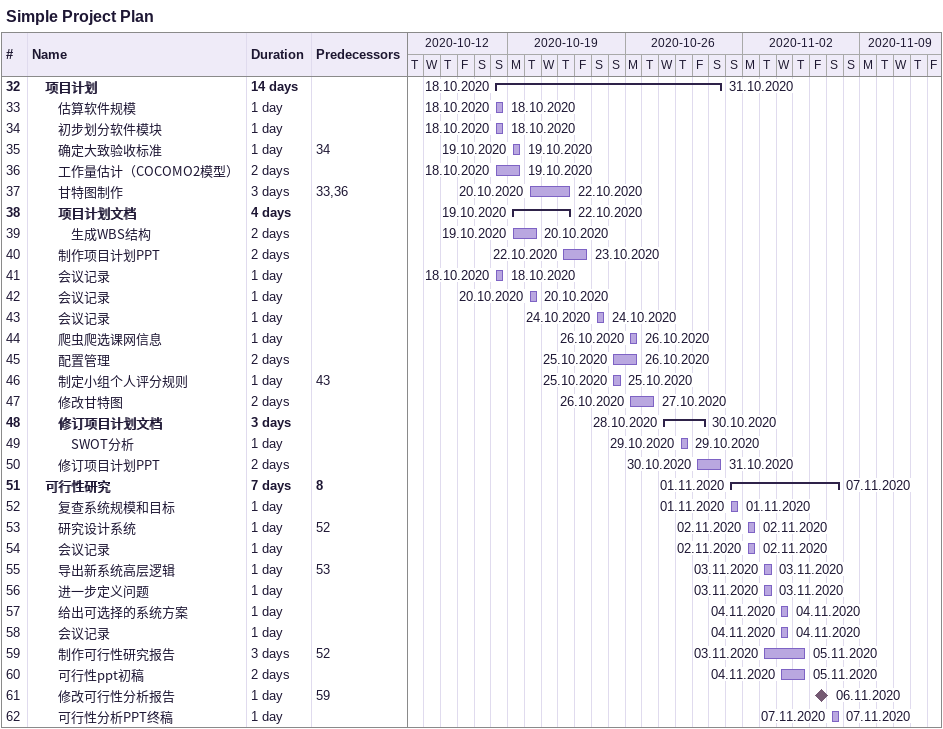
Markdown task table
Simple Project Plan

| ID | Level | Task | Duration | Start | Finish | Predecessors |
|---|---|---|---|---|---|---|
| 32 | 2 | **项目计划** | 14d | 2020-10-18 | 2020-10-31 |  |
| 33 | 3 | 估算软件规模 | 1d | 2020-10-18 | 2020-10-18 |  |
| 34 | 3 | 初步划分软件模块 | 1d | 2020-10-18 | 2020-10-18 |  |
| 35 | 3 | 确定大致验收标准 | 1d | 2020-10-19 | 2020-10-19 | 34 |
| 36 | 3 | 工作量估计（COCOMO2模型） | 2d | 2020-10-18 | 2020-10-19 |  |
| 37 | 3 | 甘特图制作 | 3d | 2020-10-20 | 2020-10-22 | 33, 36 |
| 38 | 3 | **项目计划文档** | 4d | 2020-10-19 | 2020-10-22 |  |
| 39 | 4 | 生成WBS结构 | 2d | 2020-10-19 | 2020-10-20 |  |
| 40 | 3 | 制作项目计划PPT | 2d | 2020-10-22 | 2020-10-23 |  |
| 41 | 3 | 会议记录 | 1d | 2020-10-18 | 2020-10-18 |  |
| 42 | 3 | 会议记录 | 1d | 2020-10-20 | 2020-10-20 |  |
| 43 | 3 | 会议记录 | 1d | 2020-10-24 | 2020-10-24 |  |
| 44 | 3 | 爬虫爬选课网信息 | 1d | 2020-10-26 | 2020-10-26 |  |
| 45 | 3 | 配置管理 | 2d | 2020-10-25 | 2020-10-26 |  |
| 46 | 3 | 制定小组个人评分规则 | 1d | 2020-10-25 | 2020-10-25 | 43 |
| 47 | 3 | 修改甘特图 | 2d | 2020-10-26 | 2020-10-27 |  |
| 48 | 3 | **修订项目计划文档** | 3d | 2020-10-28 | 2020-10-30 |  |
| 49 | 4 | SWOT分析 | 1d | 2020-10-29 | 2020-10-29 |  |
| 50 | 3 | 修订项目计划PPT | 2d | 2020-10-30 | 2020-10-31 |  |
| 51 | 2 | **可行性研究** | 7d | 2020-11-01 | 2020-11-07 | 8 |
| 52 | 3 | 复查系统规模和目标 | 1d | 2020-11-01 | 2020-11-01 |  |
| 53 | 3 | 研究设计系统 | 1d | 2020-11-02 | 2020-11-02 | 52 |
| 54 | 3 | 会议记录 | 1d | 2020-11-02 | 2020-11-02 |  |
| 55 | 3 | 导出新系统高层逻辑 | 1d | 2020-11-03 | 2020-11-03 | 53 |
| 56 | 3 | 进一步定义问题 | 1d | 2020-11-03 | 2020-11-03 |  |
| 57 | 3 | 给出可选择的系统方案 | 1d | 2020-11-04 | 2020-11-04 |  |
| 58 | 3 | 会议记录 | 1d | 2020-11-04 | 2020-11-04 |  |
| 59 | 3 | 制作可行性研究报告 | 3d | 2020-11-03 | 2020-11-05 | 52 |
| 60 | 3 | 可行性ppt初稿 | 2d | 2020-11-04 | 2020-11-05 |  |
| 61 | 3 | 修改可行性分析报告 | 1d | 2020-11-06 | 2020-11-06 | 59 |
| 62 | 3 | 可行性分析PPT终稿 | 1d | 2020-11-07 | 2020-11-07 |  |
